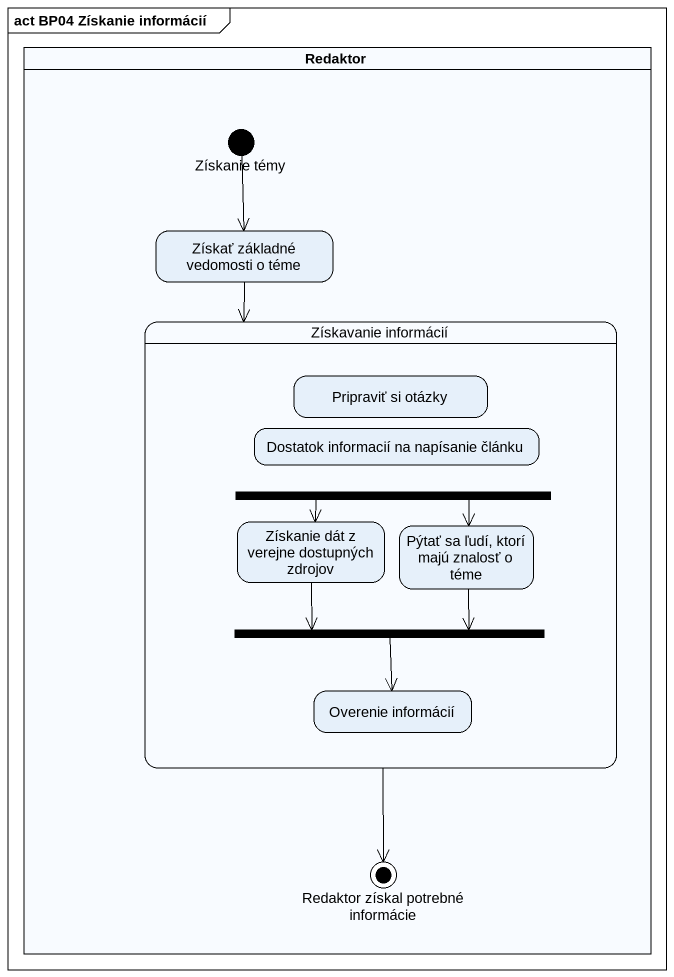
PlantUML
@startuml
mainframe act BP04 Získanie informácií
hide empty description
state Redaktor <<partition>> {
  state "Získanie témy" as Získanie_témy <<start>>
  state "Získať základné vedomosti o téme" as Získať_základné_vedomosti_o
  state "Získavanie informácií" as Získavanie_informácií {
    state "Pripraviť si otázky" as Pripraviť_si_otázky
    state "Dostatok informacií na napísanie článku" as Dostatok_informacií_na
    state fork1 <<fork>>
    state "Získanie dát z verejne dostupných zdrojov" as Získanie_dát_z_verejne
    state "Pýtať sa ľudí, ktorí majú znalosť o téme" as Pýtať_sa_ľudí_ktorí_majú
    state fork2 <<join>>
    state "Overenie informácií" as Overenie_informácií
  }
  state "Redaktor získal potrebné informácie" as Redaktor_získal_potrebné <<end>>
}
Získanie_témy --> Získať_základné_vedomosti_o
Získať_základné_vedomosti_o --> Získavanie_informácií
Získavanie_informácií --> Redaktor_získal_potrebné
fork1 --> Získanie_dát_z_verejne
fork1 --> Pýtať_sa_ľudí_ktorí_majú
Získanie_dát_z_verejne --> fork2
Pýtať_sa_ľudí_ktorí_majú --> fork2
fork2 --> Overenie_informácií
@enduml
